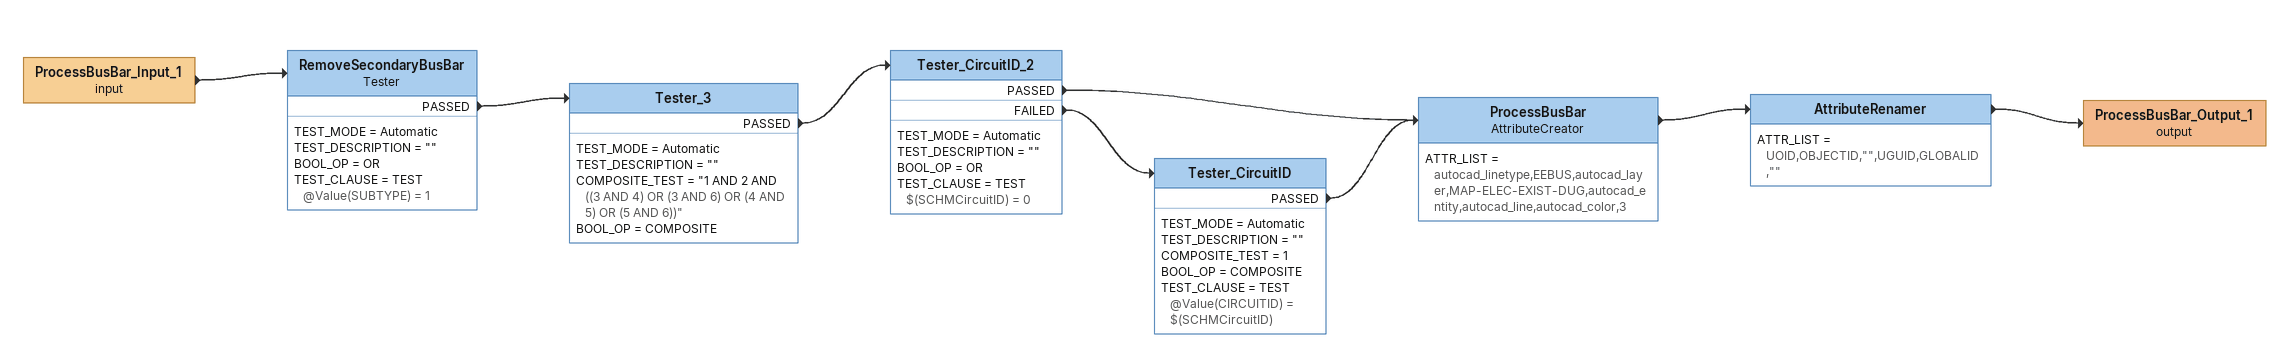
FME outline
ProcessBusBar_Input_1 (input)
    -> RemoveSecondaryBusBar
RemoveSecondaryBusBar: Tester
    TEST_MODE = Automatic
    TEST_DESCRIPTION = ""
    BOOL_OP = OR
    TEST_CLAUSE = TEST @Value(SUBTYPE) = 1
    PASSED -> Tester_3
Tester_3
    TEST_MODE = Automatic
    TEST_DESCRIPTION = ""
    COMPOSITE_TEST = "1 AND 2 AND ((3 AND 4) OR (3 AND 6) OR (4 AND 5) OR (5 AND 6))"
    BOOL_OP = COMPOSITE
    PASSED -> Tester_CircuitID_2
Tester_CircuitID_2
    TEST_MODE = Automatic
    TEST_DESCRIPTION = ""
    BOOL_OP = OR
    TEST_CLAUSE = TEST $(SCHMCircuitID) = 0
    PASSED -> ProcessBusBar
    FAILED -> Tester_CircuitID
Tester_CircuitID
    TEST_MODE = Automatic
    TEST_DESCRIPTION = ""
    COMPOSITE_TEST = 1
    BOOL_OP = COMPOSITE
    TEST_CLAUSE = TEST @Value(CIRCUITID) = $(SCHMCircuitID)
    PASSED -> ProcessBusBar
ProcessBusBar: AttributeCreator
    ATTR_LIST = autocad_linetype,EEBUS,autocad_layer,MAP-ELEC-EXIST-DUG,autocad_entity,autocad_line,autocad_color,3
    -> AttributeRenamer
AttributeRenamer
    ATTR_LIST = UOID,OBJECTID,"",UGUID,GLOBALID,""
    -> ProcessBusBar_Output_1 (output)
ProcessBusBar_Output_1 (output)
